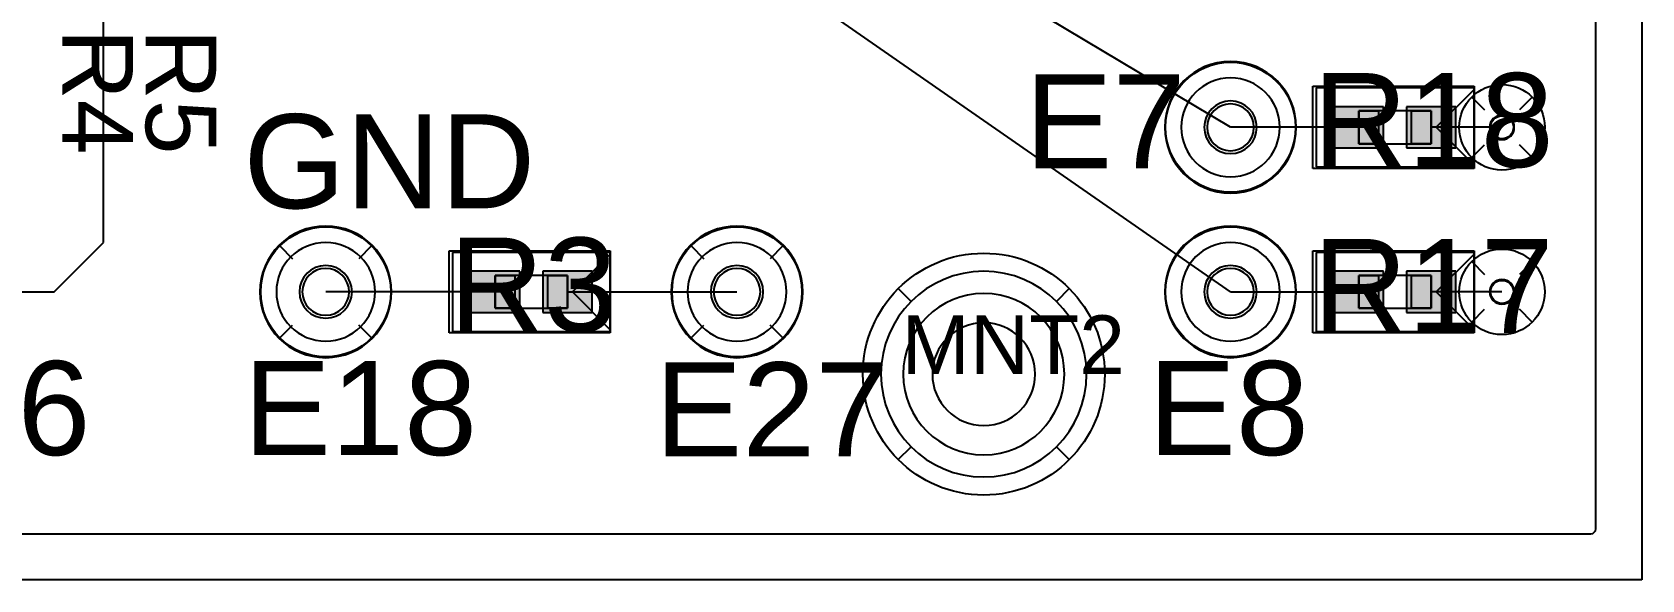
# Model space of a CAD drawing. Header units: inches. Extents: x -0.63 to 3.45, y 0 to 2.67.
# Drawn here: x 1.022 to 2, y 0 to 0.333 of the extents above; entities that cross this region are included whole.
import ezdxf

# ---------------------------------------------------------------- set-up
doc = ezdxf.new("R2010")
doc.units = ezdxf.units.IN
doc.header["$MEASUREMENT"] = 0
for name, color, linetype in [('BOARD_OUTLINE', 7, 'Continuous'), ('Bottom', 7, 'Continuous'), ('L2_GND', 7, 'Continuous'), ('L5_GND', 7, 'Continuous'), ('Layer_20', 7, 'Continuous'), ('LAYNR4', 7, 'Continuous'), ('LAYNR5', 7, 'Continuous'), ('PADLAYER_BOT', 7, 'Continuous'), ('PADLAYER_INNER', 7, 'Continuous'), ('PADLAYER_TOP', 7, 'Continuous'), ('SILKCREEN_COMP_TOP', 7, 'Continuous'), ('SILKSCREEN_TEXT_TOP', 7, 'Continuous'), ('TOOL_TOP', 7, 'Continuous'), ('Trace_Route_Top', 7, 'Continuous')]:
    doc.layers.add(name, color=color, linetype=linetype)

# ---------------------------------------------------------------- blocks, each defined once
blk = doc.blocks.new('SE1')
at = {"layer": 'BOARD_OUTLINE', "color": 7, "linetype": 'Continuous'}
for p, q in [((2, 2.25), (2, 0)), ((2, 0), (0, 0))]:
    blk.add_line(p, q, dxfattribs=at)
blk = doc.blocks.new('SE')
at = {"layer": 'BOARD_OUTLINE'}
blk.add_blockref('SE1', (0, 0), dxfattribs=at)
blk = doc.blocks.new('SE263')
at = {"layer": 'Trace_Route_Top', "color": 7, "linetype": 'Continuous'}
for p, q in [((1.065, 0.205), (1.065, 0.365)), ((1.035, 0.175), (1.065, 0.205)), ((0.965, 0.175), (1.035, 0.175))]:
    blk.add_line(p, q, dxfattribs=at)
blk = doc.blocks.new('SE262')
at = {"layer": 'Trace_Route_Top'}
blk.add_blockref('SE263', (0, 0), dxfattribs=at)
blk = doc.blocks.new('SE463')
at = {"layer": 'Trace_Route_Top', "color": 7, "linetype": 'Continuous'}
blk.add_line((1.303, 0.175), (1.2, 0.175), dxfattribs=at)
blk = doc.blocks.new('SE462')
at = {"layer": 'Trace_Route_Top'}
blk.add_blockref('SE463', (0, 0), dxfattribs=at)
blk = doc.blocks.new('SE521')
at = {"layer": 'Trace_Route_Top', "color": 7, "linetype": 'Continuous'}
blk.add_line((1.915, 0.275), (1.872, 0.275), dxfattribs=at)
blk = doc.blocks.new('SE520')
at = {"layer": 'Trace_Route_Top'}
blk.add_blockref('SE521', (0, 0), dxfattribs=at)
blk = doc.blocks.new('SE523')
at = {"layer": 'Trace_Route_Top', "color": 7, "linetype": 'Continuous'}
blk.add_line((1.915, 0.175), (1.872, 0.175), dxfattribs=at)
blk = doc.blocks.new('SE522')
at = {"layer": 'Trace_Route_Top'}
blk.add_blockref('SE523', (0, 0), dxfattribs=at)
blk = doc.blocks.new('SE575')
at = {"layer": 'Trace_Route_Top', "color": 7, "linetype": 'Continuous'}
blk.add_line((1.347, 0.175), (1.45, 0.175), dxfattribs=at)
blk = doc.blocks.new('SE574')
at = {"layer": 'Trace_Route_Top'}
blk.add_blockref('SE575', (0, 0), dxfattribs=at)
blk = doc.blocks.new('SE577')
at = {"layer": 'Trace_Route_Top', "color": 7, "linetype": 'Continuous'}
blk.add_line((1.75, 0.175), (1.828, 0.175), dxfattribs=at)
blk = doc.blocks.new('SE576')
at = {"layer": 'Trace_Route_Top'}
blk.add_blockref('SE577', (0, 0), dxfattribs=at)
blk = doc.blocks.new('SE579')
at = {"layer": 'Trace_Route_Top', "color": 7, "linetype": 'Continuous'}
blk.add_line((1.75, 0.175), (1.19, 0.56408), dxfattribs=at)
blk = doc.blocks.new('SE578')
at = {"layer": 'Trace_Route_Top'}
blk.add_blockref('SE579', (0, 0), dxfattribs=at)
blk = doc.blocks.new('SE663')
at = {"layer": 'Trace_Route_Top', "color": 7, "linetype": 'Continuous'}
blk.add_line((1.828, 0.275), (1.75, 0.275), dxfattribs=at)
blk = doc.blocks.new('SE662')
at = {"layer": 'Trace_Route_Top'}
blk.add_blockref('SE663', (0, 0), dxfattribs=at)
blk = doc.blocks.new('SE665')
at = {"layer": 'Trace_Route_Top', "color": 7, "linetype": 'Continuous'}
blk.add_line((1.75, 0.275), (1.21752, 0.59331), dxfattribs=at)
blk = doc.blocks.new('SE664')
at = {"layer": 'Trace_Route_Top'}
blk.add_blockref('SE665', (0, 0), dxfattribs=at)
blk = doc.blocks.new('SE709')
at = {"layer": 'L2_GND', "color": 7, "linetype": 'Continuous'}
for p, q in [((1.972, 0.031), (1.972, 2.219)), ((0.031, 0.028), (1.969, 0.028))]:
    blk.add_line(p, q, dxfattribs=at)
blk.add_arc((1.969, 0.031), 0.003, 270, 0, dxfattribs=at)
blk = doc.blocks.new('SE708')
at = {"layer": 'L2_GND'}
blk.add_blockref('SE709', (0, 0), dxfattribs=at)
blk = doc.blocks.new('SE1059')
at = {"layer": 'L2_GND', "color": 7, "linetype": 'Continuous'}
blk.add_line((1.22793, 0.14707), (1.22015, 0.15485), dxfattribs=at)
blk = doc.blocks.new('SE1058')
at = {"layer": 'L2_GND'}
blk.add_blockref('SE1059', (0, 0), dxfattribs=at)
blk = doc.blocks.new('SE1061')
at = {"layer": 'L2_GND', "color": 7, "linetype": 'Continuous'}
blk.add_line((1.22793, 0.20293), (1.22015, 0.19515), dxfattribs=at)
blk = doc.blocks.new('SE1060')
at = {"layer": 'L2_GND'}
blk.add_blockref('SE1061', (0, 0), dxfattribs=at)
blk = doc.blocks.new('SE1063')
at = {"layer": 'L2_GND', "color": 7, "linetype": 'Continuous'}
blk.add_line((1.17207, 0.20293), (1.17985, 0.19515), dxfattribs=at)
blk = doc.blocks.new('SE1062')
at = {"layer": 'L2_GND'}
blk.add_blockref('SE1063', (0, 0), dxfattribs=at)
blk = doc.blocks.new('SE1065')
at = {"layer": 'L2_GND', "color": 7, "linetype": 'Continuous'}
blk.add_line((1.17207, 0.14707), (1.17985, 0.15485), dxfattribs=at)
blk = doc.blocks.new('SE1064')
at = {"layer": 'L2_GND'}
blk.add_blockref('SE1065', (0, 0), dxfattribs=at)
blk = doc.blocks.new('SE1195')
at = {"layer": 'L2_GND', "color": 7, "linetype": 'Continuous'}
blk.add_line((1.93338, 0.29338), (1.92561, 0.28561), dxfattribs=at)
blk = doc.blocks.new('SE1194')
at = {"layer": 'L2_GND'}
blk.add_blockref('SE1195', (0, 0), dxfattribs=at)
blk = doc.blocks.new('SE1197')
at = {"layer": 'L2_GND', "color": 7, "linetype": 'Continuous'}
blk.add_line((1.89662, 0.29338), (1.90439, 0.28561), dxfattribs=at)
blk = doc.blocks.new('SE1196')
at = {"layer": 'L2_GND'}
blk.add_blockref('SE1197', (0, 0), dxfattribs=at)
blk = doc.blocks.new('SE1199')
at = {"layer": 'L2_GND', "color": 7, "linetype": 'Continuous'}
blk.add_line((1.89662, 0.25662), (1.90439, 0.26439), dxfattribs=at)
blk = doc.blocks.new('SE1198')
at = {"layer": 'L2_GND'}
blk.add_blockref('SE1199', (0, 0), dxfattribs=at)
blk = doc.blocks.new('SE1201')
at = {"layer": 'L2_GND', "color": 7, "linetype": 'Continuous'}
blk.add_line((1.93338, 0.25662), (1.92561, 0.26439), dxfattribs=at)
blk = doc.blocks.new('SE1200')
at = {"layer": 'L2_GND'}
blk.add_blockref('SE1201', (0, 0), dxfattribs=at)
blk = doc.blocks.new('SE1203')
at = {"layer": 'L2_GND', "color": 7, "linetype": 'Continuous'}
blk.add_line((1.93338, 0.19338), (1.92561, 0.18561), dxfattribs=at)
blk = doc.blocks.new('SE1202')
at = {"layer": 'L2_GND'}
blk.add_blockref('SE1203', (0, 0), dxfattribs=at)
blk = doc.blocks.new('SE1205')
at = {"layer": 'L2_GND', "color": 7, "linetype": 'Continuous'}
blk.add_line((1.89662, 0.19338), (1.90439, 0.18561), dxfattribs=at)
blk = doc.blocks.new('SE1204')
at = {"layer": 'L2_GND'}
blk.add_blockref('SE1205', (0, 0), dxfattribs=at)
blk = doc.blocks.new('SE1207')
at = {"layer": 'L2_GND', "color": 7, "linetype": 'Continuous'}
blk.add_line((1.89662, 0.15662), (1.90439, 0.16439), dxfattribs=at)
blk = doc.blocks.new('SE1206')
at = {"layer": 'L2_GND'}
blk.add_blockref('SE1207', (0, 0), dxfattribs=at)
blk = doc.blocks.new('SE1209')
at = {"layer": 'L2_GND', "color": 7, "linetype": 'Continuous'}
blk.add_line((1.93338, 0.15662), (1.92561, 0.16439), dxfattribs=at)
blk = doc.blocks.new('SE1208')
at = {"layer": 'L2_GND'}
blk.add_blockref('SE1209', (0, 0), dxfattribs=at)
blk = doc.blocks.new('SE1243')
at = {"layer": 'LAYNR4', "color": 7, "linetype": 'Continuous'}
for p, q in [((1.972, 0.031), (1.972, 2.219)), ((0.031, 0.028), (1.969, 0.028))]:
    blk.add_line(p, q, dxfattribs=at)
blk.add_arc((1.969, 0.031), 0.003, 270, 0, dxfattribs=at)
blk = doc.blocks.new('SE1242')
at = {"layer": 'LAYNR4'}
blk.add_blockref('SE1243', (0, 0), dxfattribs=at)
blk = doc.blocks.new('SE1353')
at = {"layer": 'L5_GND', "color": 7, "linetype": 'Continuous'}
for p, q in [((1.972, 0.031), (1.972, 2.219)), ((0.031, 0.028), (1.969, 0.028))]:
    blk.add_line(p, q, dxfattribs=at)
blk.add_arc((1.969, 0.031), 0.003, 270, 0, dxfattribs=at)
blk = doc.blocks.new('SE1352')
at = {"layer": 'L5_GND'}
blk.add_blockref('SE1353', (0, 0), dxfattribs=at)
blk = doc.blocks.new('SE1703')
at = {"layer": 'L5_GND', "color": 7, "linetype": 'Continuous'}
blk.add_line((1.22793, 0.14707), (1.22015, 0.15485), dxfattribs=at)
blk = doc.blocks.new('SE1702')
at = {"layer": 'L5_GND'}
blk.add_blockref('SE1703', (0, 0), dxfattribs=at)
blk = doc.blocks.new('SE1705')
at = {"layer": 'L5_GND', "color": 7, "linetype": 'Continuous'}
blk.add_line((1.22793, 0.20293), (1.22015, 0.19515), dxfattribs=at)
blk = doc.blocks.new('SE1704')
at = {"layer": 'L5_GND'}
blk.add_blockref('SE1705', (0, 0), dxfattribs=at)
blk = doc.blocks.new('SE1707')
at = {"layer": 'L5_GND', "color": 7, "linetype": 'Continuous'}
blk.add_line((1.17207, 0.20293), (1.17985, 0.19515), dxfattribs=at)
blk = doc.blocks.new('SE1706')
at = {"layer": 'L5_GND'}
blk.add_blockref('SE1707', (0, 0), dxfattribs=at)
blk = doc.blocks.new('SE1709')
at = {"layer": 'L5_GND', "color": 7, "linetype": 'Continuous'}
blk.add_line((1.17207, 0.14707), (1.17985, 0.15485), dxfattribs=at)
blk = doc.blocks.new('SE1708')
at = {"layer": 'L5_GND'}
blk.add_blockref('SE1709', (0, 0), dxfattribs=at)
blk = doc.blocks.new('SE1839')
at = {"layer": 'L5_GND', "color": 7, "linetype": 'Continuous'}
blk.add_line((1.93338, 0.29338), (1.92561, 0.28561), dxfattribs=at)
blk = doc.blocks.new('SE1838')
at = {"layer": 'L5_GND'}
blk.add_blockref('SE1839', (0, 0), dxfattribs=at)
blk = doc.blocks.new('SE1841')
at = {"layer": 'L5_GND', "color": 7, "linetype": 'Continuous'}
blk.add_line((1.89662, 0.29338), (1.90439, 0.28561), dxfattribs=at)
blk = doc.blocks.new('SE1840')
at = {"layer": 'L5_GND'}
blk.add_blockref('SE1841', (0, 0), dxfattribs=at)
blk = doc.blocks.new('SE1843')
at = {"layer": 'L5_GND', "color": 7, "linetype": 'Continuous'}
blk.add_line((1.89662, 0.25662), (1.90439, 0.26439), dxfattribs=at)
blk = doc.blocks.new('SE1842')
at = {"layer": 'L5_GND'}
blk.add_blockref('SE1843', (0, 0), dxfattribs=at)
blk = doc.blocks.new('SE1845')
at = {"layer": 'L5_GND', "color": 7, "linetype": 'Continuous'}
blk.add_line((1.93338, 0.25662), (1.92561, 0.26439), dxfattribs=at)
blk = doc.blocks.new('SE1844')
at = {"layer": 'L5_GND'}
blk.add_blockref('SE1845', (0, 0), dxfattribs=at)
blk = doc.blocks.new('SE1847')
at = {"layer": 'L5_GND', "color": 7, "linetype": 'Continuous'}
blk.add_line((1.93338, 0.19338), (1.92561, 0.18561), dxfattribs=at)
blk = doc.blocks.new('SE1846')
at = {"layer": 'L5_GND'}
blk.add_blockref('SE1847', (0, 0), dxfattribs=at)
blk = doc.blocks.new('SE1849')
at = {"layer": 'L5_GND', "color": 7, "linetype": 'Continuous'}
blk.add_line((1.89662, 0.19338), (1.90439, 0.18561), dxfattribs=at)
blk = doc.blocks.new('SE1848')
at = {"layer": 'L5_GND'}
blk.add_blockref('SE1849', (0, 0), dxfattribs=at)
blk = doc.blocks.new('SE1851')
at = {"layer": 'L5_GND', "color": 7, "linetype": 'Continuous'}
blk.add_line((1.89662, 0.15662), (1.90439, 0.16439), dxfattribs=at)
blk = doc.blocks.new('SE1850')
at = {"layer": 'L5_GND'}
blk.add_blockref('SE1851', (0, 0), dxfattribs=at)
blk = doc.blocks.new('SE1853')
at = {"layer": 'L5_GND', "color": 7, "linetype": 'Continuous'}
blk.add_line((1.93338, 0.15662), (1.92561, 0.16439), dxfattribs=at)
blk = doc.blocks.new('SE1852')
at = {"layer": 'L5_GND'}
blk.add_blockref('SE1853', (0, 0), dxfattribs=at)
blk = doc.blocks.new('SE1991')
at = {"layer": 'LAYNR5', "color": 7, "linetype": 'Continuous'}
for p, q in [((1.972, 0.031), (1.972, 1.006)), ((0.031, 0.028), (1.969, 0.028))]:
    blk.add_line(p, q, dxfattribs=at)
blk.add_arc((1.969, 0.031), 0.003, 270, 0, dxfattribs=at)
blk = doc.blocks.new('SE1990')
at = {"layer": 'LAYNR5'}
blk.add_blockref('SE1991', (0, 0), dxfattribs=at)
blk = doc.blocks.new('SE2111')
at = {"layer": 'Bottom', "color": 7, "linetype": 'Continuous'}
for p, q in [((1.972, 0.031), (1.972, 2.219)), ((0.031, 0.028), (1.969, 0.028))]:
    blk.add_line(p, q, dxfattribs=at)
blk.add_arc((1.969, 0.031), 0.003, 270, 0, dxfattribs=at)
blk = doc.blocks.new('SE2110')
at = {"layer": 'Bottom'}
blk.add_blockref('SE2111', (0, 0), dxfattribs=at)
blk = doc.blocks.new('SE2147')
at = {"layer": 'Bottom', "color": 7, "linetype": 'Continuous'}
blk.add_line((1.47793, 0.14707), (1.47015, 0.15485), dxfattribs=at)
blk = doc.blocks.new('SE2146')
at = {"layer": 'Bottom'}
blk.add_blockref('SE2147', (0, 0), dxfattribs=at)
blk = doc.blocks.new('SE2149')
at = {"layer": 'Bottom', "color": 7, "linetype": 'Continuous'}
blk.add_line((1.47793, 0.20293), (1.47015, 0.19515), dxfattribs=at)
blk = doc.blocks.new('SE2148')
at = {"layer": 'Bottom'}
blk.add_blockref('SE2149', (0, 0), dxfattribs=at)
blk = doc.blocks.new('SE2151')
at = {"layer": 'Bottom', "color": 7, "linetype": 'Continuous'}
blk.add_line((1.42207, 0.20293), (1.42985, 0.19515), dxfattribs=at)
blk = doc.blocks.new('SE2150')
at = {"layer": 'Bottom'}
blk.add_blockref('SE2151', (0, 0), dxfattribs=at)
blk = doc.blocks.new('SE2153')
at = {"layer": 'Bottom', "color": 7, "linetype": 'Continuous'}
blk.add_line((1.42207, 0.14707), (1.42985, 0.15485), dxfattribs=at)
blk = doc.blocks.new('SE2152')
at = {"layer": 'Bottom'}
blk.add_blockref('SE2153', (0, 0), dxfattribs=at)
blk = doc.blocks.new('SE2179')
at = {"layer": 'Bottom', "color": 7, "linetype": 'Continuous'}
blk.add_line((1.65197, 0.17697), (1.64419, 0.16919), dxfattribs=at)
blk = doc.blocks.new('SE2178')
at = {"layer": 'Bottom'}
blk.add_blockref('SE2179', (0, 0), dxfattribs=at)
blk = doc.blocks.new('SE2181')
at = {"layer": 'Bottom', "color": 7, "linetype": 'Continuous'}
blk.add_line((1.54803, 0.17697), (1.55581, 0.16919), dxfattribs=at)
blk = doc.blocks.new('SE2180')
at = {"layer": 'Bottom'}
blk.add_blockref('SE2181', (0, 0), dxfattribs=at)
blk = doc.blocks.new('SE2183')
at = {"layer": 'Bottom', "color": 7, "linetype": 'Continuous'}
blk.add_line((1.54803, 0.07303), (1.55581, 0.08081), dxfattribs=at)
blk = doc.blocks.new('SE2182')
at = {"layer": 'Bottom'}
blk.add_blockref('SE2183', (0, 0), dxfattribs=at)
blk = doc.blocks.new('SE2185')
at = {"layer": 'Bottom', "color": 7, "linetype": 'Continuous'}
blk.add_line((1.65197, 0.07303), (1.64419, 0.08081), dxfattribs=at)
blk = doc.blocks.new('SE2184')
at = {"layer": 'Bottom'}
blk.add_blockref('SE2185', (0, 0), dxfattribs=at)
blk = doc.blocks.new('SE2745')
at = {"layer": 'PADLAYER_TOP', "color": 7, "linetype": 'Continuous'}
for start, end in [(0, 180), (180, 0)]:
    blk.add_arc((1.915, 0.275), 0.0075, start, end, dxfattribs=at)
blk = doc.blocks.new('SE2744')
at = {"layer": 'PADLAYER_TOP'}
blk.add_blockref('SE2745', (0, 0), dxfattribs=at)
blk = doc.blocks.new('SE2747')
at = {"layer": 'PADLAYER_INNER', "color": 7, "linetype": 'Continuous'}
for start, end in [(0, 180), (180, 0)]:
    blk.add_arc((1.915, 0.275), 0.0075, start, end, dxfattribs=at)
blk = doc.blocks.new('SE2746')
at = {"layer": 'PADLAYER_INNER'}
blk.add_blockref('SE2747', (0, 0), dxfattribs=at)
blk = doc.blocks.new('SE2749')
at = {"layer": 'PADLAYER_BOT', "color": 7, "linetype": 'Continuous'}
for start, end in [(0, 180), (180, 0)]:
    blk.add_arc((1.915, 0.275), 0.0075, start, end, dxfattribs=at)
blk = doc.blocks.new('SE2748')
at = {"layer": 'PADLAYER_BOT'}
blk.add_blockref('SE2749', (0, 0), dxfattribs=at)
blk = doc.blocks.new('SE2751')
at = {"layer": 'PADLAYER_TOP', "color": 7, "linetype": 'Continuous'}
for start, end in [(0, 180), (180, 0)]:
    blk.add_arc((1.915, 0.175), 0.0075, start, end, dxfattribs=at)
blk = doc.blocks.new('SE2750')
at = {"layer": 'PADLAYER_TOP'}
blk.add_blockref('SE2751', (0, 0), dxfattribs=at)
blk = doc.blocks.new('SE2753')
at = {"layer": 'PADLAYER_INNER', "color": 7, "linetype": 'Continuous'}
for start, end in [(0, 180), (180, 0)]:
    blk.add_arc((1.915, 0.175), 0.0075, start, end, dxfattribs=at)
blk = doc.blocks.new('SE2752')
at = {"layer": 'PADLAYER_INNER'}
blk.add_blockref('SE2753', (0, 0), dxfattribs=at)
blk = doc.blocks.new('SE2755')
at = {"layer": 'PADLAYER_BOT', "color": 7, "linetype": 'Continuous'}
for start, end in [(0, 180), (180, 0)]:
    blk.add_arc((1.915, 0.175), 0.0075, start, end, dxfattribs=at)
blk = doc.blocks.new('SE2754')
at = {"layer": 'PADLAYER_BOT'}
blk.add_blockref('SE2755', (0, 0), dxfattribs=at)
blk = doc.blocks.new('SE2811')
at = {"layer": 'SILKCREEN_COMP_TOP', "color": 7, "linetype": 'Continuous'}
for p, q in [((1.275, 0.15), (1.275, 0.2)), ((1.275, 0.2), (1.373, 0.2)), ((1.373, 0.2), (1.373, 0.15)), ((1.373, 0.15), (1.275, 0.15))]:
    blk.add_line(p, q, dxfattribs=at)
blk = doc.blocks.new('SE2810')
at = {"layer": 'SILKCREEN_COMP_TOP'}
blk.add_blockref('SE2811', (0, 0), dxfattribs=at)
blk = doc.blocks.new('SE2813')
at = {"layer": 'SILKCREEN_COMP_TOP', "color": 7, "linetype": 'Continuous'}
for p, q in [((1.373, 0.198), (1.35, 0.175)), ((1.35, 0.175), (1.373, 0.152))]:
    blk.add_line(p, q, dxfattribs=at)
blk = doc.blocks.new('SE2812')
at = {"layer": 'SILKCREEN_COMP_TOP'}
blk.add_blockref('SE2813', (0, 0), dxfattribs=at)
blk = doc.blocks.new('SE2815')
at = {"layer": 'SILKSCREEN_TEXT_TOP', "color": 7, "linetype": 'Continuous'}
for p, q in [((1.277, 0.199), (1.277, 0.151)), ((1.373, 0.199), (1.277, 0.199)), ((1.373, 0.151), (1.373, 0.199)), ((1.277, 0.151), (1.373, 0.151))]:
    blk.add_line(p, q, dxfattribs=at)
blk = doc.blocks.new('SE2814')
at = {"layer": 'SILKSCREEN_TEXT_TOP'}
blk.add_blockref('SE2815', (0, 0), dxfattribs=at)
blk = doc.blocks.new('SE2817')
at = {"layer": 'Layer_20', "color": 7, "linetype": 'Continuous'}
for p, q in [((1.303, 0.185), (1.303, 0.165)), ((1.347, 0.185), (1.303, 0.185)), ((1.347, 0.165), (1.347, 0.185)), ((1.303, 0.165), (1.347, 0.165))]:
    blk.add_line(p, q, dxfattribs=at)
blk = doc.blocks.new('SE2816')
at = {"layer": 'Layer_20'}
blk.add_blockref('SE2817', (0, 0), dxfattribs=at)
blk = doc.blocks.new('SE2819')
at = {"layer": 'Layer_20', "color": 7, "linetype": 'Continuous'}
for p, q in [((1.303, 0.185), (1.315, 0.185)), ((1.303, 0.165), (1.303, 0.185)), ((1.315, 0.185), (1.315, 0.165)), ((1.315, 0.165), (1.303, 0.165))]:
    blk.add_line(p, q, dxfattribs=at)
blk = doc.blocks.new('SE2818')
at = {"layer": 'Layer_20'}
blk.add_blockref('SE2819', (0, 0), dxfattribs=at)
blk = doc.blocks.new('SE2821')
at = {"layer": 'Layer_20', "color": 7, "linetype": 'Continuous'}
for p, q in [((1.335, 0.185), (1.347, 0.185)), ((1.335, 0.165), (1.335, 0.185)), ((1.347, 0.185), (1.347, 0.165)), ((1.347, 0.165), (1.335, 0.165))]:
    blk.add_line(p, q, dxfattribs=at)
blk = doc.blocks.new('SE2820')
at = {"layer": 'Layer_20'}
blk.add_blockref('SE2821', (0, 0), dxfattribs=at)
blk = doc.blocks.new('SE2857')
at = {"layer": 'Layer_20', "color": 7, "linetype": 'Continuous'}
for start, end in [(0, 180), (180, 0)]:
    blk.add_arc((1.6, 0.125), 0.0625, start, end, dxfattribs=at)
blk = doc.blocks.new('SE2856')
at = {"layer": 'Layer_20'}
blk.add_blockref('SE2857', (0, 0), dxfattribs=at)
blk = doc.blocks.new('SE2859')
at = {"layer": 'PADLAYER_TOP', "color": 7, "linetype": 'Continuous'}
for start, end in [(0, 180), (180, 0)]:
    blk.add_arc((1.6, 0.125), 0.03125, start, end, dxfattribs=at)
blk = doc.blocks.new('SE2858')
at = {"layer": 'PADLAYER_TOP'}
blk.add_blockref('SE2859', (0, 0), dxfattribs=at)
blk = doc.blocks.new('SE2861')
at = {"layer": 'PADLAYER_INNER', "color": 7, "linetype": 'Continuous'}
for start, end in [(0, 180), (180, 0)]:
    blk.add_arc((1.6, 0.125), 0.03125, start, end, dxfattribs=at)
blk = doc.blocks.new('SE2860')
at = {"layer": 'PADLAYER_INNER'}
blk.add_blockref('SE2861', (0, 0), dxfattribs=at)
blk = doc.blocks.new('SE2863')
at = {"layer": 'PADLAYER_BOT', "color": 7, "linetype": 'Continuous'}
for start, end in [(0, 180), (180, 0)]:
    blk.add_arc((1.6, 0.125), 0.03125, start, end, dxfattribs=at)
blk = doc.blocks.new('SE2862')
at = {"layer": 'PADLAYER_BOT'}
blk.add_blockref('SE2863', (0, 0), dxfattribs=at)
blk = doc.blocks.new('SE2865')
at = {"layer": 'TOOL_TOP', "color": 7, "linetype": 'Continuous'}
for start, end in [(0, 180), (180, 360)]:
    blk.add_arc((1.6, 0.125), 0.049, start, end, dxfattribs=at)
blk = doc.blocks.new('SE2864')
at = {"layer": 'TOOL_TOP'}
blk.add_blockref('SE2865', (0, 0), dxfattribs=at)
blk = doc.blocks.new('SE3225')
at = {"layer": 'SILKSCREEN_TEXT_TOP', "color": 7, "linetype": 'Continuous'}
for start, end in [(0, 180), (180, 0)]:
    blk.add_arc((1.2, 0.175), 0.04, start, end, dxfattribs=at)
blk = doc.blocks.new('SE3224')
at = {"layer": 'SILKSCREEN_TEXT_TOP'}
blk.add_blockref('SE3225', (0, 0), dxfattribs=at)
blk = doc.blocks.new('SE3227')
at = {"layer": 'Layer_20', "color": 7, "linetype": 'Continuous'}
for start, end in [(0, 180), (180, 0)]:
    blk.add_arc((1.2, 0.175), 0.03, start, end, dxfattribs=at)
blk = doc.blocks.new('SE3226')
at = {"layer": 'Layer_20'}
blk.add_blockref('SE3227', (0, 0), dxfattribs=at)
blk = doc.blocks.new('SE3229')
at = {"layer": 'PADLAYER_TOP', "color": 7, "linetype": 'Continuous'}
for start, end in [(0, 180), (180, 0)]:
    blk.add_arc((1.2, 0.175), 0.01425, start, end, dxfattribs=at)
blk = doc.blocks.new('SE3228')
at = {"layer": 'PADLAYER_TOP'}
blk.add_blockref('SE3229', (0, 0), dxfattribs=at)
blk = doc.blocks.new('SE3231')
at = {"layer": 'PADLAYER_INNER', "color": 7, "linetype": 'Continuous'}
for start, end in [(0, 180), (180, 0)]:
    blk.add_arc((1.2, 0.175), 0.01425, start, end, dxfattribs=at)
blk = doc.blocks.new('SE3230')
at = {"layer": 'PADLAYER_INNER'}
blk.add_blockref('SE3231', (0, 0), dxfattribs=at)
blk = doc.blocks.new('SE3233')
at = {"layer": 'PADLAYER_BOT', "color": 7, "linetype": 'Continuous'}
for start, end in [(0, 180), (180, 0)]:
    blk.add_arc((1.2, 0.175), 0.01425, start, end, dxfattribs=at)
blk = doc.blocks.new('SE3232')
at = {"layer": 'PADLAYER_BOT'}
blk.add_blockref('SE3233', (0, 0), dxfattribs=at)
blk = doc.blocks.new('SE3235')
at = {"layer": 'TOOL_TOP', "color": 7, "linetype": 'Continuous'}
for start, end in [(0, 180), (180, 0)]:
    blk.add_arc((1.2, 0.175), 0.016, start, end, dxfattribs=at)
blk = doc.blocks.new('SE3234')
at = {"layer": 'TOOL_TOP'}
blk.add_blockref('SE3235', (0, 0), dxfattribs=at)
blk = doc.blocks.new('SE3345')
at = {"layer": 'SILKSCREEN_TEXT_TOP', "color": 7, "linetype": 'Continuous'}
for start, end in [(0, 180), (180, 0)]:
    blk.add_arc((1.45, 0.175), 0.04, start, end, dxfattribs=at)
blk = doc.blocks.new('SE3344')
at = {"layer": 'SILKSCREEN_TEXT_TOP'}
blk.add_blockref('SE3345', (0, 0), dxfattribs=at)
blk = doc.blocks.new('SE3347')
at = {"layer": 'Layer_20', "color": 7, "linetype": 'Continuous'}
for start, end in [(0, 180), (180, 0)]:
    blk.add_arc((1.45, 0.175), 0.03, start, end, dxfattribs=at)
blk = doc.blocks.new('SE3346')
at = {"layer": 'Layer_20'}
blk.add_blockref('SE3347', (0, 0), dxfattribs=at)
blk = doc.blocks.new('SE3349')
at = {"layer": 'PADLAYER_TOP', "color": 7, "linetype": 'Continuous'}
for start, end in [(0, 180), (180, 0)]:
    blk.add_arc((1.45, 0.175), 0.01425, start, end, dxfattribs=at)
blk = doc.blocks.new('SE3348')
at = {"layer": 'PADLAYER_TOP'}
blk.add_blockref('SE3349', (0, 0), dxfattribs=at)
blk = doc.blocks.new('SE3351')
at = {"layer": 'PADLAYER_INNER', "color": 7, "linetype": 'Continuous'}
for start, end in [(0, 180), (180, 0)]:
    blk.add_arc((1.45, 0.175), 0.01425, start, end, dxfattribs=at)
blk = doc.blocks.new('SE3350')
at = {"layer": 'PADLAYER_INNER'}
blk.add_blockref('SE3351', (0, 0), dxfattribs=at)
blk = doc.blocks.new('SE3353')
at = {"layer": 'PADLAYER_BOT', "color": 7, "linetype": 'Continuous'}
for start, end in [(0, 180), (180, 0)]:
    blk.add_arc((1.45, 0.175), 0.01425, start, end, dxfattribs=at)
blk = doc.blocks.new('SE3352')
at = {"layer": 'PADLAYER_BOT'}
blk.add_blockref('SE3353', (0, 0), dxfattribs=at)
blk = doc.blocks.new('SE3355')
at = {"layer": 'TOOL_TOP', "color": 7, "linetype": 'Continuous'}
for start, end in [(0, 180), (180, 0)]:
    blk.add_arc((1.45, 0.175), 0.016, start, end, dxfattribs=at)
blk = doc.blocks.new('SE3354')
at = {"layer": 'TOOL_TOP'}
blk.add_blockref('SE3355', (0, 0), dxfattribs=at)
blk = doc.blocks.new('SE3417')
at = {"layer": 'SILKSCREEN_TEXT_TOP', "color": 7, "linetype": 'Continuous'}
for start, end in [(0, 180), (180, 0)]:
    blk.add_arc((1.75, 0.275), 0.04, start, end, dxfattribs=at)
blk = doc.blocks.new('SE3416')
at = {"layer": 'SILKSCREEN_TEXT_TOP'}
blk.add_blockref('SE3417', (0, 0), dxfattribs=at)
blk = doc.blocks.new('SE3419')
at = {"layer": 'Layer_20', "color": 7, "linetype": 'Continuous'}
for start, end in [(0, 180), (180, 0)]:
    blk.add_arc((1.75, 0.275), 0.03, start, end, dxfattribs=at)
blk = doc.blocks.new('SE3418')
at = {"layer": 'Layer_20'}
blk.add_blockref('SE3419', (0, 0), dxfattribs=at)
blk = doc.blocks.new('SE3421')
at = {"layer": 'PADLAYER_TOP', "color": 7, "linetype": 'Continuous'}
for start, end in [(0, 180), (180, 0)]:
    blk.add_arc((1.75, 0.275), 0.01425, start, end, dxfattribs=at)
blk = doc.blocks.new('SE3420')
at = {"layer": 'PADLAYER_TOP'}
blk.add_blockref('SE3421', (0, 0), dxfattribs=at)
blk = doc.blocks.new('SE3423')
at = {"layer": 'PADLAYER_INNER', "color": 7, "linetype": 'Continuous'}
for start, end in [(0, 180), (180, 0)]:
    blk.add_arc((1.75, 0.275), 0.01425, start, end, dxfattribs=at)
blk = doc.blocks.new('SE3422')
at = {"layer": 'PADLAYER_INNER'}
blk.add_blockref('SE3423', (0, 0), dxfattribs=at)
blk = doc.blocks.new('SE3425')
at = {"layer": 'PADLAYER_BOT', "color": 7, "linetype": 'Continuous'}
for start, end in [(0, 180), (180, 0)]:
    blk.add_arc((1.75, 0.275), 0.01425, start, end, dxfattribs=at)
blk = doc.blocks.new('SE3424')
at = {"layer": 'PADLAYER_BOT'}
blk.add_blockref('SE3425', (0, 0), dxfattribs=at)
blk = doc.blocks.new('SE3427')
at = {"layer": 'TOOL_TOP', "color": 7, "linetype": 'Continuous'}
for start, end in [(0, 180), (180, 0)]:
    blk.add_arc((1.75, 0.275), 0.016, start, end, dxfattribs=at)
blk = doc.blocks.new('SE3426')
at = {"layer": 'TOOL_TOP'}
blk.add_blockref('SE3427', (0, 0), dxfattribs=at)
blk = doc.blocks.new('SE3429')
at = {"layer": 'SILKSCREEN_TEXT_TOP', "color": 7, "linetype": 'Continuous'}
for start, end in [(0, 180), (180, 0)]:
    blk.add_arc((1.75, 0.175), 0.04, start, end, dxfattribs=at)
blk = doc.blocks.new('SE3428')
at = {"layer": 'SILKSCREEN_TEXT_TOP'}
blk.add_blockref('SE3429', (0, 0), dxfattribs=at)
blk = doc.blocks.new('SE3431')
at = {"layer": 'Layer_20', "color": 7, "linetype": 'Continuous'}
for start, end in [(0, 180), (180, 0)]:
    blk.add_arc((1.75, 0.175), 0.03, start, end, dxfattribs=at)
blk = doc.blocks.new('SE3430')
at = {"layer": 'Layer_20'}
blk.add_blockref('SE3431', (0, 0), dxfattribs=at)
blk = doc.blocks.new('SE3433')
at = {"layer": 'PADLAYER_TOP', "color": 7, "linetype": 'Continuous'}
for start, end in [(0, 180), (180, 0)]:
    blk.add_arc((1.75, 0.175), 0.01425, start, end, dxfattribs=at)
blk = doc.blocks.new('SE3432')
at = {"layer": 'PADLAYER_TOP'}
blk.add_blockref('SE3433', (0, 0), dxfattribs=at)
blk = doc.blocks.new('SE3435')
at = {"layer": 'PADLAYER_INNER', "color": 7, "linetype": 'Continuous'}
for start, end in [(0, 180), (180, 0)]:
    blk.add_arc((1.75, 0.175), 0.01425, start, end, dxfattribs=at)
blk = doc.blocks.new('SE3434')
at = {"layer": 'PADLAYER_INNER'}
blk.add_blockref('SE3435', (0, 0), dxfattribs=at)
blk = doc.blocks.new('SE3437')
at = {"layer": 'PADLAYER_BOT', "color": 7, "linetype": 'Continuous'}
for start, end in [(0, 180), (180, 0)]:
    blk.add_arc((1.75, 0.175), 0.01425, start, end, dxfattribs=at)
blk = doc.blocks.new('SE3436')
at = {"layer": 'PADLAYER_BOT'}
blk.add_blockref('SE3437', (0, 0), dxfattribs=at)
blk = doc.blocks.new('SE3439')
at = {"layer": 'TOOL_TOP', "color": 7, "linetype": 'Continuous'}
for start, end in [(0, 180), (180, 0)]:
    blk.add_arc((1.75, 0.175), 0.016, start, end, dxfattribs=at)
blk = doc.blocks.new('SE3438')
at = {"layer": 'TOOL_TOP'}
blk.add_blockref('SE3439', (0, 0), dxfattribs=at)
blk = doc.blocks.new('SE3911')
at = {"layer": 'SILKCREEN_COMP_TOP', "color": 7, "linetype": 'Continuous'}
for p, q in [((1.8, 0.25), (1.8, 0.3)), ((1.8, 0.3), (1.898, 0.3)), ((1.898, 0.3), (1.898, 0.25)), ((1.898, 0.25), (1.8, 0.25))]:
    blk.add_line(p, q, dxfattribs=at)
blk = doc.blocks.new('SE3910')
at = {"layer": 'SILKCREEN_COMP_TOP'}
blk.add_blockref('SE3911', (0, 0), dxfattribs=at)
blk = doc.blocks.new('SE3913')
at = {"layer": 'SILKCREEN_COMP_TOP', "color": 7, "linetype": 'Continuous'}
for p, q in [((1.898, 0.298), (1.875, 0.275)), ((1.875, 0.275), (1.898, 0.252))]:
    blk.add_line(p, q, dxfattribs=at)
blk = doc.blocks.new('SE3912')
at = {"layer": 'SILKCREEN_COMP_TOP'}
blk.add_blockref('SE3913', (0, 0), dxfattribs=at)
blk = doc.blocks.new('SE3915')
at = {"layer": 'SILKSCREEN_TEXT_TOP', "color": 7, "linetype": 'Continuous'}
for p, q in [((1.802, 0.299), (1.802, 0.251)), ((1.898, 0.299), (1.802, 0.299)), ((1.898, 0.251), (1.898, 0.299)), ((1.802, 0.251), (1.898, 0.251))]:
    blk.add_line(p, q, dxfattribs=at)
blk = doc.blocks.new('SE3914')
at = {"layer": 'SILKSCREEN_TEXT_TOP'}
blk.add_blockref('SE3915', (0, 0), dxfattribs=at)
blk = doc.blocks.new('SE3917')
at = {"layer": 'Layer_20', "color": 7, "linetype": 'Continuous'}
for p, q in [((1.828, 0.285), (1.828, 0.265)), ((1.872, 0.285), (1.828, 0.285)), ((1.872, 0.265), (1.872, 0.285)), ((1.828, 0.265), (1.872, 0.265))]:
    blk.add_line(p, q, dxfattribs=at)
blk = doc.blocks.new('SE3916')
at = {"layer": 'Layer_20'}
blk.add_blockref('SE3917', (0, 0), dxfattribs=at)
blk = doc.blocks.new('SE3919')
at = {"layer": 'Layer_20', "color": 7, "linetype": 'Continuous'}
for p, q in [((1.828, 0.285), (1.84, 0.285)), ((1.828, 0.265), (1.828, 0.285)), ((1.84, 0.285), (1.84, 0.265)), ((1.84, 0.265), (1.828, 0.265))]:
    blk.add_line(p, q, dxfattribs=at)
blk = doc.blocks.new('SE3918')
at = {"layer": 'Layer_20'}
blk.add_blockref('SE3919', (0, 0), dxfattribs=at)
blk = doc.blocks.new('SE3921')
at = {"layer": 'Layer_20', "color": 7, "linetype": 'Continuous'}
for p, q in [((1.86, 0.285), (1.872, 0.285)), ((1.86, 0.265), (1.86, 0.285)), ((1.872, 0.285), (1.872, 0.265)), ((1.872, 0.265), (1.86, 0.265))]:
    blk.add_line(p, q, dxfattribs=at)
blk = doc.blocks.new('SE3920')
at = {"layer": 'Layer_20'}
blk.add_blockref('SE3921', (0, 0), dxfattribs=at)
blk = doc.blocks.new('SE3923')
at = {"layer": 'SILKCREEN_COMP_TOP', "color": 7, "linetype": 'Continuous'}
for p, q in [((1.8, 0.15), (1.8, 0.2)), ((1.8, 0.2), (1.898, 0.2)), ((1.898, 0.2), (1.898, 0.15)), ((1.898, 0.15), (1.8, 0.15))]:
    blk.add_line(p, q, dxfattribs=at)
blk = doc.blocks.new('SE3922')
at = {"layer": 'SILKCREEN_COMP_TOP'}
blk.add_blockref('SE3923', (0, 0), dxfattribs=at)
blk = doc.blocks.new('SE3925')
at = {"layer": 'SILKCREEN_COMP_TOP', "color": 7, "linetype": 'Continuous'}
for p, q in [((1.898, 0.198), (1.875, 0.175)), ((1.875, 0.175), (1.898, 0.152))]:
    blk.add_line(p, q, dxfattribs=at)
blk = doc.blocks.new('SE3924')
at = {"layer": 'SILKCREEN_COMP_TOP'}
blk.add_blockref('SE3925', (0, 0), dxfattribs=at)
blk = doc.blocks.new('SE3927')
at = {"layer": 'SILKSCREEN_TEXT_TOP', "color": 7, "linetype": 'Continuous'}
for p, q in [((1.802, 0.199), (1.802, 0.151)), ((1.898, 0.199), (1.802, 0.199)), ((1.898, 0.151), (1.898, 0.199)), ((1.802, 0.151), (1.898, 0.151))]:
    blk.add_line(p, q, dxfattribs=at)
blk = doc.blocks.new('SE3926')
at = {"layer": 'SILKSCREEN_TEXT_TOP'}
blk.add_blockref('SE3927', (0, 0), dxfattribs=at)
blk = doc.blocks.new('SE3929')
at = {"layer": 'Layer_20', "color": 7, "linetype": 'Continuous'}
for p, q in [((1.828, 0.185), (1.828, 0.165)), ((1.872, 0.185), (1.828, 0.185)), ((1.872, 0.165), (1.872, 0.185)), ((1.828, 0.165), (1.872, 0.165))]:
    blk.add_line(p, q, dxfattribs=at)
blk = doc.blocks.new('SE3928')
at = {"layer": 'Layer_20'}
blk.add_blockref('SE3929', (0, 0), dxfattribs=at)
blk = doc.blocks.new('SE3931')
at = {"layer": 'Layer_20', "color": 7, "linetype": 'Continuous'}
for p, q in [((1.828, 0.185), (1.84, 0.185)), ((1.828, 0.165), (1.828, 0.185)), ((1.84, 0.185), (1.84, 0.165)), ((1.84, 0.165), (1.828, 0.165))]:
    blk.add_line(p, q, dxfattribs=at)
blk = doc.blocks.new('SE3930')
at = {"layer": 'Layer_20'}
blk.add_blockref('SE3931', (0, 0), dxfattribs=at)
blk = doc.blocks.new('SE3933')
at = {"layer": 'Layer_20', "color": 7, "linetype": 'Continuous'}
for p, q in [((1.86, 0.185), (1.872, 0.185)), ((1.86, 0.165), (1.86, 0.185)), ((1.872, 0.185), (1.872, 0.165)), ((1.872, 0.165), (1.86, 0.165))]:
    blk.add_line(p, q, dxfattribs=at)
blk = doc.blocks.new('SE3932')
at = {"layer": 'Layer_20'}
blk.add_blockref('SE3933', (0, 0), dxfattribs=at)

msp = doc.modelspace()

# ---------------------------------------------------------------- hatches: boundary and pattern name
at = {"layer": 'PADLAYER_TOP', "linetype": 'Continuous'}
for points in [[(1.813, 0.2625), (1.843, 0.2625), (1.843, 0.2875), (1.813, 0.2875)], [(1.857, 0.2625), (1.887, 0.2625), (1.887, 0.2875), (1.857, 0.2875)], [(1.288, 0.1625), (1.318, 0.1625), (1.318, 0.1875), (1.288, 0.1875)], [(1.332, 0.1625), (1.362, 0.1625), (1.362, 0.1875), (1.332, 0.1875)], [(1.813, 0.1625), (1.843, 0.1625), (1.843, 0.1875), (1.813, 0.1875)], [(1.857, 0.1625), (1.887, 0.1625), (1.887, 0.1875), (1.857, 0.1875)]]:
    msp.add_hatch(color=7, dxfattribs=at).paths.add_polyline_path(points)

# ---------------------------------------------------------------- linework, layer by layer
at = {"layer": 'Bottom', "color": 7, "linetype": 'Continuous'}
for centre, radius in [((1.75, 0.275), 0.0395), ((1.915, 0.275), 0.026), ((1.2, 0.175), 0.0395), ((1.45, 0.175), 0.0395), ((1.75, 0.175), 0.0395), ((1.6, 0.125), 0.0735), ((1.915, 0.175), 0.026)]:
    msp.add_circle(centre, radius, dxfattribs=at)
at = {"layer": 'L2_GND', "color": 7, "linetype": 'Continuous'}
for centre, radius in [((1.75, 0.275), 0.0395), ((1.915, 0.275), 0.026), ((1.2, 0.175), 0.0395), ((1.45, 0.175), 0.0395), ((1.75, 0.175), 0.0395), ((1.6, 0.125), 0.0735), ((1.915, 0.175), 0.026)]:
    msp.add_circle(centre, radius, dxfattribs=at)
at = {"layer": 'L5_GND', "color": 7, "linetype": 'Continuous'}
for centre, radius in [((1.75, 0.275), 0.0395), ((1.915, 0.275), 0.026), ((1.2, 0.175), 0.0395), ((1.45, 0.175), 0.0395), ((1.75, 0.175), 0.0395), ((1.6, 0.125), 0.0735), ((1.915, 0.175), 0.026)]:
    msp.add_circle(centre, radius, dxfattribs=at)
at = {"layer": 'LAYNR4', "color": 7, "linetype": 'Continuous'}
for centre, radius in [((1.75, 0.275), 0.0395), ((1.915, 0.275), 0.026), ((1.2, 0.175), 0.0395), ((1.45, 0.175), 0.0395), ((1.75, 0.175), 0.0395), ((1.6, 0.125), 0.0735), ((1.915, 0.175), 0.026)]:
    msp.add_circle(centre, radius, dxfattribs=at)
at = {"layer": 'LAYNR5', "color": 7, "linetype": 'Continuous'}
for centre, radius in [((1.75, 0.275), 0.0395), ((1.915, 0.275), 0.026), ((1.2, 0.175), 0.0395), ((1.45, 0.175), 0.0395), ((1.75, 0.175), 0.0395), ((1.6, 0.125), 0.0735), ((1.915, 0.175), 0.026)]:
    msp.add_circle(centre, radius, dxfattribs=at)
at = {"layer": 'PADLAYER_TOP', "color": 7, "linetype": 'Continuous'}
for p, q in [((1.843, 0.2875), (1.813, 0.2875)), ((1.813, 0.2875), (1.813, 0.2625)), ((1.843, 0.2625), (1.843, 0.2875)), ((1.887, 0.2875), (1.857, 0.2875)), ((1.857, 0.2875), (1.857, 0.2625)), ((1.887, 0.2625), (1.887, 0.2875)), ((1.813, 0.2625), (1.843, 0.2625)), ((1.857, 0.2625), (1.887, 0.2625)), ((1.318, 0.1875), (1.288, 0.1875)), ((1.288, 0.1875), (1.288, 0.1625)), ((1.318, 0.1625), (1.318, 0.1875)), ((1.362, 0.1875), (1.332, 0.1875)), ((1.332, 0.1875), (1.332, 0.1625)), ((1.362, 0.1625), (1.362, 0.1875)), ((1.843, 0.1875), (1.813, 0.1875)), ((1.813, 0.1875), (1.813, 0.1625)), ((1.843, 0.1625), (1.843, 0.1875)), ((1.887, 0.1875), (1.857, 0.1875)), ((1.857, 0.1875), (1.857, 0.1625)), ((1.887, 0.1625), (1.887, 0.1875)), ((1.288, 0.1625), (1.318, 0.1625)), ((1.332, 0.1625), (1.362, 0.1625)), ((1.813, 0.1625), (1.843, 0.1625)), ((1.857, 0.1625), (1.887, 0.1625))]:
    msp.add_line(p, q, dxfattribs=at)
at = {"layer": 'TOOL_TOP', "color": 7, "linetype": 'Continuous'}
for centre in [(1.915, 0.275), (1.915, 0.175)]:
    msp.add_circle(centre, 0.007, dxfattribs=at)

# ---------------------------------------------------------------- block references
for name in ['SE', 'SE708', 'SE1242', 'SE1352', 'SE2110', 'SE1990', 'SE664', 'SE578', 'SE262', 'SE3416', 'SE3418', 'SE3910', 'SE3914', 'SE3912', 'SE3426', 'SE3420', 'SE3422', 'SE3424', 'SE3916', 'SE3918', 'SE3920', 'SE1196', 'SE1840', 'SE1194', 'SE1838', 'SE662', 'SE520', 'SE2744', 'SE2746', 'SE2748', 'SE1198', 'SE1842', 'SE1200', 'SE1844', 'SE3224', 'SE3344', 'SE3428', 'SE3226', 'SE1062', 'SE1706', 'SE1060', 'SE1704', 'SE2810', 'SE2814', 'SE2812', 'SE3346', 'SE2150', 'SE2148', 'SE3430', 'SE3922', 'SE3926', 'SE3924', 'SE3234', 'SE3228', 'SE3230', 'SE3232', 'SE3354', 'SE3348', 'SE3350', 'SE3352', 'SE2856', 'SE3438', 'SE3432', 'SE3434', 'SE3436', 'SE1204', 'SE1848', 'SE1202', 'SE1846', 'SE2816', 'SE2818', 'SE2820', 'SE2180', 'SE2178', 'SE3928', 'SE3930', 'SE3932', 'SE2750', 'SE2752', 'SE2754', 'SE462', 'SE574', 'SE2864', 'SE576', 'SE522', 'SE1206', 'SE1850', 'SE1208', 'SE1852', 'SE1064', 'SE1708', 'SE1058', 'SE1702', 'SE2152', 'SE2146', 'SE2858', 'SE2860', 'SE2862', 'SE2182', 'SE2184']:
    msp.add_blockref(name, (0, 0))

# ---------------------------------------------------------------- texts
at = {"layer": 'SILKCREEN_COMP_TOP', "char_height": 0.057143, "attachment_point": 7, "rotation": 0}
for s, insert, width in [('{\\fArial|b0||i0||c0|p34;\\C7;\\H5.7143e-002;\\W1.;R18}', (1.8, 0.25), 0.1465846), ('{\\fArial|b0||i0||c0|p34;\\C7;\\H5.7143e-002;\\W1.;R3}', (1.275, 0.15), 0.101864), ('{\\fArial|b0||i0||c0|p34;\\C7;\\H5.7143e-002;\\W1.;R17}', (1.8, 0.15), 0.1465846)]:
    msp.add_mtext(s, dxfattribs=dict(at, insert=insert, width=width))
at = {"layer": 'SILKSCREEN_TEXT_TOP', "attachment_point": 7}
for s, insert, char_height, width, rotation in [('{\\fArial|b0||i0||c0|p34;\\C7;\\H4.2857e-002;\\W1.;R4}', (1.04, 0.335), 0.042857, 0.0763977, 270), ('{\\fArial|b0||i0||c0|p34;\\C7;\\H4.2857e-002;\\W1.;R5}', (1.09, 0.335), 0.042857, 0.0763977, 270), ('{\\fArial|b0||i0||c0|p34;\\C7;\\H5.7143e-002;\\W1.;E7}', (1.625, 0.25), 0.057143, 0.0981373, 0), ('{\\fArial|b0||i0||c0|p34;\\C7;\\H5.7143e-002;\\W1.;E18}', (1.15, 0.075), 0.057143, 0.1428579, 0), ('{\\fArial|b0||i0||c0|p34;\\C7;\\H5.7143e-002;\\W1.;E27}', (1.4, 0.075), 0.057143, 0.1428579, 0), ('{\\fArial|b0||i0||c0|p34;\\C7;\\H5.7143e-002;\\W1.;E8}', (1.7, 0.075), 0.057143, 0.0981373, 0)]:
    msp.add_mtext(s, dxfattribs=dict(at, insert=insert, char_height=char_height, width=width, rotation=rotation))
for s, insert, char_height, width in [('{\\fArial|b0||i0||c0|p34;\\C7;\\H5.7143e-002;\\W1.;GND}', (1.15, 0.225), 0.057143, 0.1763984), ('{\\fArial|b0||i0||c0|p34;\\C7;\\H3.5714e-002;\\W1.;MNT2}', (1.55, 0.125), 0.035714, 0.1358689), ('{\\fArial|b0||i0||c0|p34;\\C7;\\H5.7143e-002;\\W1.;E26}', (0.915, 0.075), 0.057143, 0.1428579)]:
    msp.add_mtext(s, dxfattribs=dict(at, insert=insert, char_height=char_height, width=width))

doc.saveas('drawing.dxf')
